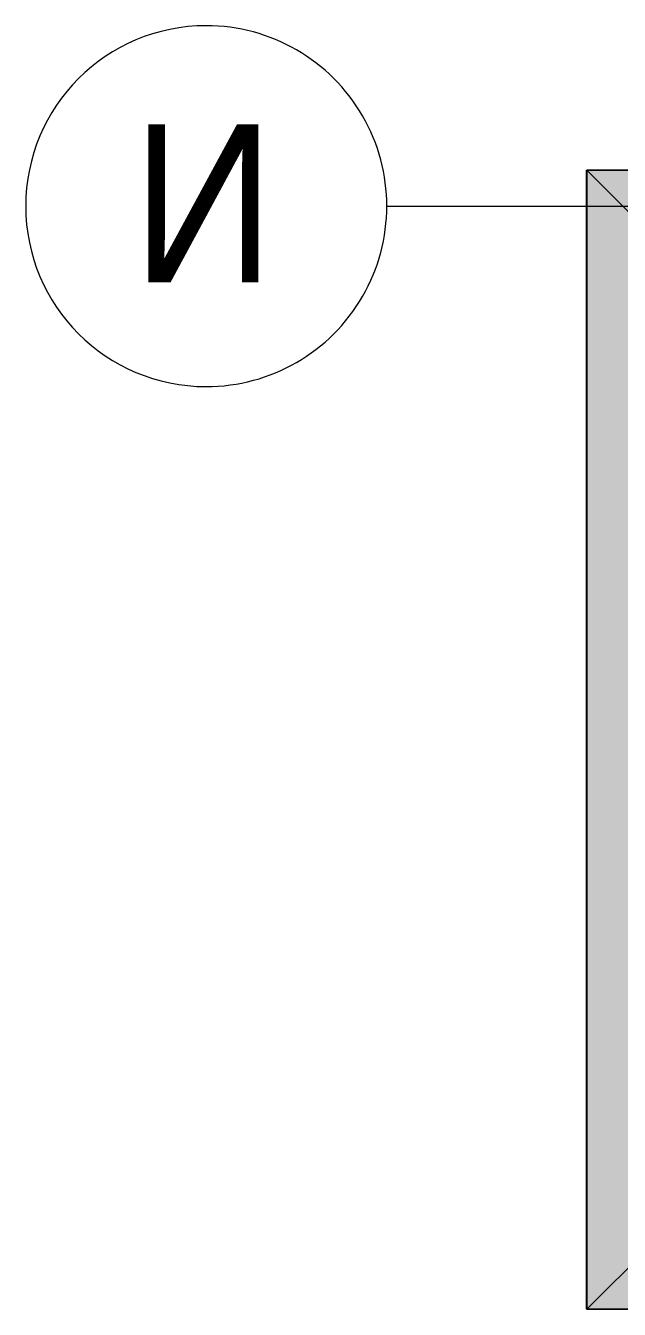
# Model space of a CAD drawing. Header units: millimetres. Extents: x -5714 to 188114, y -8553 to 29000.
# Drawn here: x 52479 to 59055, y 14773 to 29000 of the extents above; entities that cross this region are included whole.
import ezdxf

# ---------------------------------------------------------------- set-up
doc = ezdxf.new("R2010")
doc.units = ezdxf.units.MM
for name, color, linetype, lineweight in [('A-DETL-4', 7, 'Continuous', 5), ('A-GENM-2', 7, 'Continuous', 5), ('Оси', 7, 'Continuous', 9), ('Оси-1', 7, 'Continuous', 20)]:
    doc.layers.add(name, color=color, linetype=linetype, lineweight=lineweight)
doc.layers.add('A-DETL-GENF-3', color=7, linetype='Continuous', lineweight=9, true_color=0xc0c0c0, transparency=0.4)
doc.layers.add('A-GENM-3', color=7, linetype='Continuous', lineweight=5, true_color=0x737373)
doc.styles.add('Arial_1', font='arial.ttf', dxfattribs={"width": 0.9, "height": 1750})

# ---------------------------------------------------------------- blocks, each defined once
blk = doc.blocks.new('парапет1 - парапет-18629556-3_9_1_птичка')
at = {"layer": 'A-GENM-2'}
for p, q in [((-2411, 27400), (33928, 27400)), ((-2411, 14773), (-2411, 27400)), ((-268, 14773), (-2411, 14773))]:
    blk.add_line(p, q, dxfattribs=at)
at = {"layer": 'A-GENM-3'}
for p, q in [((-2409, 27398), (-1702, 26691)), ((-2409, 14775), (-1702, 15482))]:
    blk.add_line(p, q, dxfattribs=at)
blk = doc.blocks.new('Ось сетки - D8-29747960-3_9_1_птичка')
at = {"layer": 'Оси-1'}
for start, end in [(360, 180), (180, 360)]:
    blk.add_arc((0, 0), 4, start, end, dxfattribs=at)

msp = doc.modelspace()

# ---------------------------------------------------------------- hatches: boundary and pattern name
at = {"layer": 'A-DETL-GENF-3'}
msp.add_hatch(color=256, dxfattribs=at).paths.add_polyline_path([(60176, 14774.9), (60835.8, 14774.9), (60835.8, 15358), (99863.8, 15358), (99863.8, 23888.3), (95031.8, 23888.3), (95031.8, 27398.1), (58694.7, 27398.1), (58694.7, 14774.9), (59709.9, 14774.9)])

# ---------------------------------------------------------------- linework, layer by layer
at = {"layer": 'A-DETL-4'}
for p, q in [((95031.8, 27398.1), (58694.7, 27398.1)), ((58694.7, 27398.1), (58694.7, 14774.9)), ((58694.7, 14774.9), (60835.8, 14774.9))]:
    msp.add_line(p, q, dxfattribs=at)
at = {"layer": 'Оси'}
msp.add_line((56479.5, 27000), (68979.5, 27000), dxfattribs=at)

# ---------------------------------------------------------------- block references
at = {"layer": 'A-GENM-2'}
msp.add_blockref('парапет1 - парапет-18629556-3_9_1_птичка', (61103.8, 0), dxfattribs=at)
at = {"layer": 'Оси-1', "xscale": 499.9999999999995, "yscale": 499.9999999999995, "zscale": 499.9999999999995, "rotation": 269.9999999999995}
msp.add_blockref('Ось сетки - D8-29747960-3_9_1_птичка', (54479.5, 27000), dxfattribs=at)

# ---------------------------------------------------------------- texts
at = {"layer": 'Оси', "insert": (53657.1, 27905.2), "char_height": 1750, "width": 1948.101, "attachment_point": 1, "style": 'Arial_1'}
msp.add_mtext('\\fArial|b0|i0|c204|p34|;\\W.9;И', dxfattribs=at)

doc.saveas('drawing.dxf')
